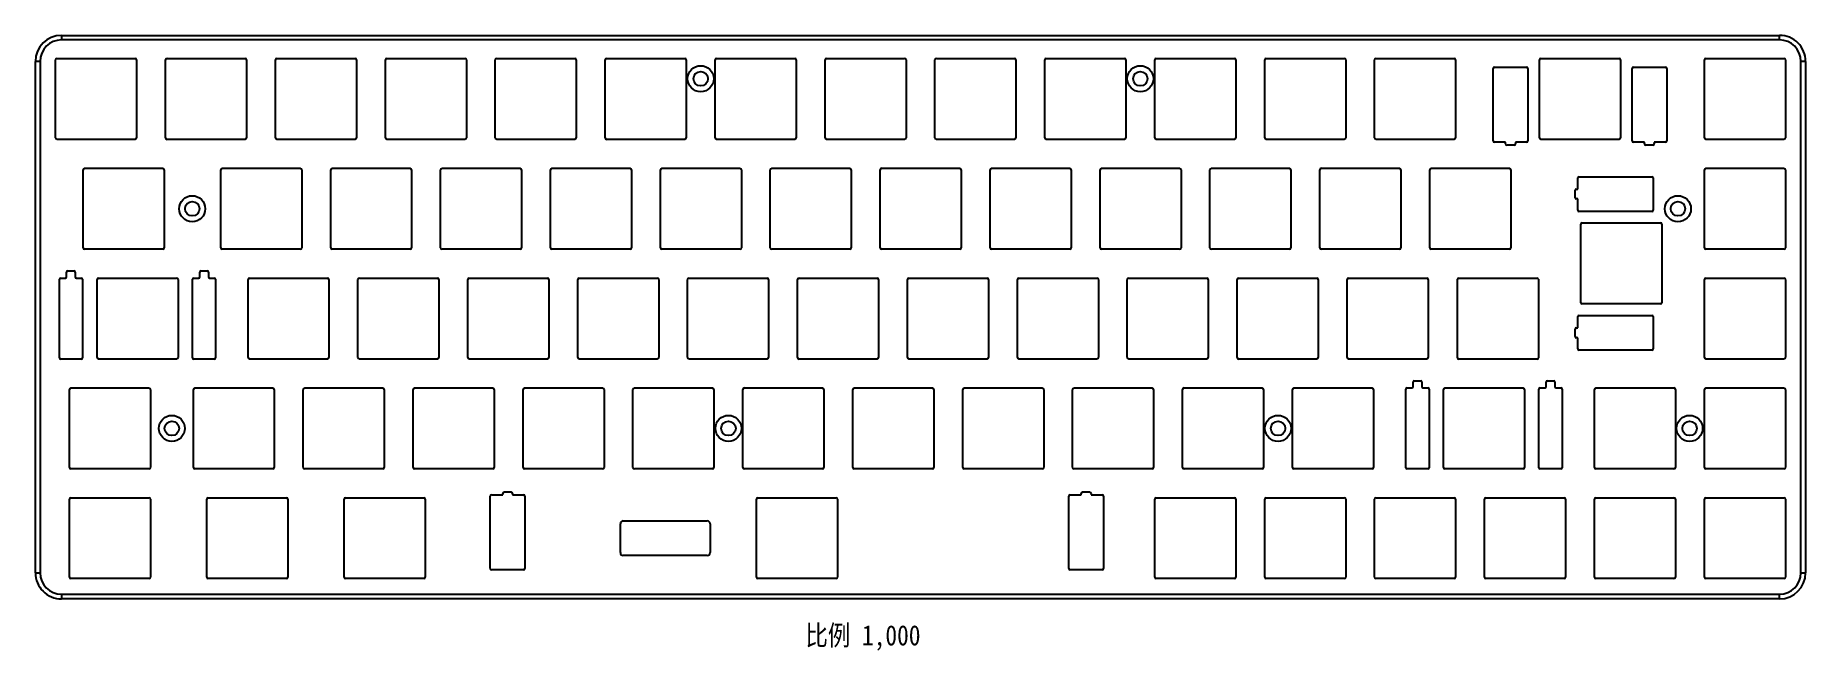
# Model space of a CAD drawing. Header units: millimetres. Extents: x 12 to 318, y 181 to 288.
import ezdxf

# ---------------------------------------------------------------- set-up
doc = ezdxf.new("R2010")
doc.units = ezdxf.units.MM
doc.header["$LTSCALE"] = 30.734
doc.layers.get('0').update_dxf_attribs({"linetype": 'CONTINUOUS'})
doc.styles.get("Standard").update_dxf_attribs({"font": 'txt', "width": 0.85})

msp = doc.modelspace()

# ---------------------------------------------------------------- linework, layer by layer
at = {"color": 7, "linetype": 'Continuous'}
for p, q in [((16.27, 287.64), (16.27, 286.84)), ((16.27, 287.64), (313.27, 287.64)), ((313.27, 286.84), (16.27, 286.84)), ((313.27, 286.84), (313.27, 287.64)), ((12.57, 283.14), (11.77, 283.14)), ((11.77, 194.64), (11.77, 283.13)), ((12.57, 283.14), (12.57, 194.64)), ((15.27, 269.89), (15.27, 283.39)), ((15.52, 283.64), (29.02, 283.64)), ((29.27, 283.39), (29.27, 269.89)), ((34.27, 269.89), (34.27, 283.39)), ((34.52, 283.64), (48.02, 283.64)), ((48.27, 283.39), (48.27, 269.89)), ((53.27, 269.89), (53.27, 283.39)), ((53.52, 283.64), (67.02, 283.64)), ((67.27, 283.39), (67.27, 269.89)), ((72.27, 269.89), (72.27, 283.39)), ((72.52, 283.64), (86.02, 283.64)), ((86.27, 283.39), (86.27, 269.89)), ((91.27, 269.89), (91.27, 283.39)), ((91.52, 283.64), (105.02, 283.64)), ((105.27, 283.39), (105.27, 269.89)), ((110.27, 269.89), (110.27, 283.39)), ((110.52, 283.64), (124.02, 283.64)), ((124.27, 283.39), (124.27, 269.89)), ((129.27, 269.89), (129.27, 283.39)), ((129.52, 283.64), (143.02, 283.64)), ((143.27, 283.39), (143.27, 269.89)), ((148.27, 269.89), (148.27, 283.39)), ((148.52, 283.64), (162.02, 283.64)), ((162.27, 283.39), (162.27, 269.89)), ((167.27, 269.89), (167.27, 283.39)), ((167.52, 283.64), (181.02, 283.64)), ((181.27, 283.39), (181.27, 269.89)), ((186.27, 269.89), (186.27, 283.39)), ((186.52, 283.64), (200.02, 283.64)), ((200.27, 283.39), (200.27, 269.89)), ((205.27, 269.89), (205.27, 283.39)), ((205.52, 283.64), (219.02, 283.64)), ((219.27, 283.39), (219.27, 269.89)), ((224.27, 269.89), (224.27, 283.39)), ((224.52, 283.64), (238.02, 283.64)), ((238.27, 283.39), (238.27, 269.89)), ((243.27, 269.89), (243.27, 283.39)), ((243.52, 283.64), (257.02, 283.64)), ((257.27, 283.39), (257.27, 269.89)), ((263.77, 269.39), (263.77, 281.89)), ((264.02, 282.14), (269.52, 282.14)), ((269.77, 281.89), (269.77, 269.39)), ((271.77, 269.89), (271.77, 283.39)), ((272.02, 283.64), (285.52, 283.64)), ((285.77, 283.39), (285.77, 269.89)), ((287.77, 269.39), (287.77, 281.89)), ((288.02, 282.14), (293.52, 282.14)), ((293.77, 281.89), (293.77, 269.39)), ((300.27, 269.89), (300.27, 283.39)), ((300.52, 283.64), (314.02, 283.64)), ((314.27, 283.39), (314.27, 269.89)), ((317.77, 283.14), (316.97, 283.14)), ((316.97, 194.64), (316.97, 283.14)), ((317.77, 283.13), (317.77, 194.64)), ((29.02, 269.64), (15.52, 269.64)), ((48.02, 269.64), (34.52, 269.64)), ((67.02, 269.64), (53.52, 269.64)), ((86.02, 269.64), (72.52, 269.64)), ((105.02, 269.64), (91.52, 269.64)), ((124.02, 269.64), (110.52, 269.64)), ((143.02, 269.64), (129.52, 269.64)), ((162.02, 269.64), (148.52, 269.64)), ((181.02, 269.64), (167.52, 269.64)), ((200.02, 269.64), (186.52, 269.64)), ((219.02, 269.64), (205.52, 269.64)), ((238.02, 269.64), (224.52, 269.64)), ((257.02, 269.64), (243.52, 269.64)), ((285.52, 269.64), (272.02, 269.64)), ((314.02, 269.64), (300.52, 269.64)), ((265.92, 269.14), (264.02, 269.14)), ((265.92, 268.89), (265.92, 269.14)), ((267.37, 268.64), (266.17, 268.64)), ((269.52, 269.14), (267.62, 269.14)), ((267.62, 269.14), (267.62, 268.89)), ((289.92, 269.14), (288.02, 269.14)), ((289.92, 268.89), (289.92, 269.14)), ((291.37, 268.64), (290.17, 268.64)), ((293.52, 269.14), (291.62, 269.14)), ((291.62, 269.14), (291.62, 268.89)), ((20.03, 250.89), (20.03, 264.39)), ((20.28, 264.64), (33.78, 264.64)), ((34.03, 264.39), (34.03, 250.89)), ((43.81, 250.89), (43.81, 264.39)), ((44.06, 264.64), (57.56, 264.64)), ((57.81, 264.39), (57.81, 250.89)), ((62.81, 250.89), (62.81, 264.39)), ((63.06, 264.64), (76.56, 264.64)), ((76.81, 264.39), (76.81, 250.89)), ((81.81, 250.89), (81.81, 264.39)), ((82.06, 264.64), (95.56, 264.64)), ((95.81, 264.39), (95.81, 250.89)), ((100.81, 250.89), (100.81, 264.39)), ((101.06, 264.64), (114.56, 264.64)), ((114.81, 264.39), (114.81, 250.89)), ((119.81, 250.89), (119.81, 264.39)), ((120.06, 264.64), (133.56, 264.64)), ((133.81, 264.39), (133.81, 250.89)), ((138.81, 250.89), (138.81, 264.39)), ((139.06, 264.64), (152.56, 264.64)), ((152.81, 264.39), (152.81, 250.89)), ((157.81, 250.89), (157.81, 264.39)), ((158.06, 264.64), (171.56, 264.64)), ((171.81, 264.39), (171.81, 250.89)), ((176.81, 250.89), (176.81, 264.39)), ((177.06, 264.64), (190.56, 264.64)), ((190.81, 264.39), (190.81, 250.89)), ((195.81, 250.89), (195.81, 264.39)), ((196.06, 264.64), (209.56, 264.64)), ((209.81, 264.39), (209.81, 250.89)), ((214.81, 250.89), (214.81, 264.39)), ((215.06, 264.64), (228.56, 264.64)), ((228.81, 264.39), (228.81, 250.89)), ((233.81, 250.89), (233.81, 264.39)), ((234.06, 264.64), (247.56, 264.64)), ((247.81, 264.39), (247.81, 250.89)), ((252.81, 250.89), (252.81, 264.39)), ((253.06, 264.64), (266.56, 264.64)), ((266.81, 264.39), (266.81, 250.89)), ((278.61, 263.18), (291.21, 263.18)), ((300.27, 250.89), (300.27, 264.39)), ((300.52, 264.64), (314.02, 264.64)), ((314.27, 264.39), (314.27, 250.89)), ((277.91, 259.53), (277.91, 260.83)), ((278.11, 261.03), (278.41, 261.03)), ((278.41, 261.03), (278.41, 262.98)), ((291.41, 262.98), (291.41, 257.38)), ((278.41, 259.33), (278.11, 259.33)), ((278.41, 257.38), (278.41, 259.33)), ((291.21, 257.18), (278.61, 257.18)), ((278.91, 241.38), (278.91, 254.98)), ((279.11, 255.18), (292.71, 255.18)), ((292.91, 254.98), (292.91, 241.38)), ((33.78, 250.64), (20.28, 250.64)), ((57.56, 250.64), (44.06, 250.64)), ((76.56, 250.64), (63.06, 250.64)), ((95.56, 250.64), (82.06, 250.64)), ((114.56, 250.64), (101.06, 250.64)), ((133.56, 250.64), (120.06, 250.64)), ((152.56, 250.64), (139.06, 250.64)), ((171.56, 250.64), (158.06, 250.64)), ((190.56, 250.64), (177.06, 250.64)), ((209.56, 250.64), (196.06, 250.64)), ((228.56, 250.64), (215.06, 250.64)), ((247.56, 250.64), (234.06, 250.64)), ((266.56, 250.64), (253.06, 250.64)), ((314.02, 250.64), (300.52, 250.64)), ((15.92, 231.84), (15.92, 245.44)), ((16.12, 245.64), (16.97, 245.64)), ((17.17, 245.84), (17.17, 246.69)), ((17.37, 246.89), (18.47, 246.89)), ((18.67, 246.69), (18.67, 245.84)), ((18.87, 245.64), (19.72, 245.64)), ((19.92, 245.44), (19.92, 231.84)), ((22.42, 231.89), (22.42, 245.39)), ((22.67, 245.64), (36.17, 245.64)), ((36.42, 245.39), (36.42, 231.89)), ((38.92, 231.84), (38.92, 245.44)), ((39.12, 245.64), (39.97, 245.64)), ((40.17, 245.84), (40.17, 246.69)), ((40.37, 246.89), (41.47, 246.89)), ((41.67, 246.69), (41.67, 245.84)), ((41.87, 245.64), (42.72, 245.64)), ((42.92, 245.44), (42.92, 231.84)), ((48.52, 231.89), (48.52, 245.39)), ((48.77, 245.64), (62.27, 245.64)), ((62.52, 245.39), (62.52, 231.89)), ((67.52, 231.89), (67.52, 245.39)), ((67.77, 245.64), (81.27, 245.64)), ((81.52, 245.39), (81.52, 231.89)), ((86.52, 231.89), (86.52, 245.39)), ((86.77, 245.64), (100.27, 245.64)), ((100.52, 245.39), (100.52, 231.89)), ((105.52, 231.89), (105.52, 245.39)), ((105.77, 245.64), (119.27, 245.64)), ((119.52, 245.39), (119.52, 231.89)), ((124.52, 231.89), (124.52, 245.39)), ((124.77, 245.64), (138.27, 245.64)), ((138.52, 245.39), (138.52, 231.89)), ((143.52, 231.89), (143.52, 245.39)), ((143.77, 245.64), (157.27, 245.64)), ((157.52, 245.39), (157.52, 231.89)), ((162.52, 231.89), (162.52, 245.39)), ((162.77, 245.64), (176.27, 245.64)), ((176.52, 245.39), (176.52, 231.89)), ((181.52, 231.89), (181.52, 245.39)), ((181.77, 245.64), (195.27, 245.64)), ((195.52, 245.39), (195.52, 231.89)), ((200.52, 231.89), (200.52, 245.39)), ((200.77, 245.64), (214.27, 245.64)), ((214.52, 245.39), (214.52, 231.89)), ((219.52, 231.89), (219.52, 245.39)), ((219.77, 245.64), (233.27, 245.64)), ((233.52, 245.39), (233.52, 231.89)), ((238.52, 231.89), (238.52, 245.39)), ((238.77, 245.64), (252.27, 245.64)), ((252.52, 245.39), (252.52, 231.89)), ((257.57, 231.84), (257.57, 245.44)), ((257.77, 245.64), (271.37, 245.64)), ((271.57, 245.44), (271.57, 231.84)), ((300.27, 231.89), (300.27, 245.39)), ((300.52, 245.64), (314.02, 245.64)), ((314.27, 245.39), (314.27, 231.89)), ((278.41, 237.03), (278.41, 238.98)), ((278.61, 239.18), (291.21, 239.18)), ((292.71, 241.18), (279.11, 241.18)), ((291.41, 238.98), (291.41, 233.38)), ((277.91, 235.53), (277.91, 236.83)), ((278.11, 237.03), (278.41, 237.03)), ((278.41, 235.33), (278.11, 235.33)), ((278.41, 233.38), (278.41, 235.33)), ((291.21, 233.18), (278.61, 233.18)), ((19.72, 231.64), (16.12, 231.64)), ((36.17, 231.64), (22.67, 231.64)), ((42.72, 231.64), (39.12, 231.64)), ((62.27, 231.64), (48.77, 231.64)), ((81.27, 231.64), (67.77, 231.64)), ((100.27, 231.64), (86.77, 231.64)), ((119.27, 231.64), (105.77, 231.64)), ((138.27, 231.64), (124.77, 231.64)), ((157.27, 231.64), (143.77, 231.64)), ((176.27, 231.64), (162.77, 231.64)), ((195.27, 231.64), (181.77, 231.64)), ((214.27, 231.64), (200.77, 231.64)), ((233.27, 231.64), (219.77, 231.64)), ((252.27, 231.64), (238.77, 231.64)), ((271.37, 231.64), (257.77, 231.64)), ((314.02, 231.64), (300.52, 231.64)), ((17.9, 226.64), (31.4, 226.64)), ((39.32, 226.64), (52.82, 226.64)), ((58.32, 226.64), (71.82, 226.64)), ((77.32, 226.64), (90.82, 226.64)), ((96.32, 226.64), (109.82, 226.64)), ((115.32, 226.64), (128.82, 226.64)), ((134.32, 226.64), (147.82, 226.64)), ((153.32, 226.64), (166.82, 226.64)), ((172.32, 226.64), (185.82, 226.64)), ((191.32, 226.64), (204.82, 226.64)), ((210.32, 226.64), (223.82, 226.64)), ((229.32, 226.64), (242.82, 226.64)), ((248.88, 226.64), (249.73, 226.64)), ((249.93, 226.84), (249.93, 227.69)), ((250.13, 227.89), (251.23, 227.89)), ((251.43, 227.69), (251.43, 226.84)), ((251.63, 226.64), (252.48, 226.64)), ((255.43, 226.64), (268.93, 226.64)), ((271.88, 226.64), (272.73, 226.64)), ((272.93, 226.84), (272.93, 227.69)), ((273.13, 227.89), (274.23, 227.89)), ((274.43, 227.69), (274.43, 226.84)), ((274.63, 226.64), (275.48, 226.64)), ((281.52, 226.64), (295.02, 226.64)), ((300.52, 226.64), (314.02, 226.64)), ((17.65, 212.89), (17.65, 226.39)), ((31.65, 226.39), (31.65, 212.89)), ((39.07, 212.89), (39.07, 226.39)), ((53.07, 226.39), (53.07, 212.89)), ((58.07, 212.89), (58.07, 226.39)), ((72.07, 226.39), (72.07, 212.89)), ((77.07, 212.89), (77.07, 226.39)), ((91.07, 226.39), (91.07, 212.89)), ((96.07, 212.89), (96.07, 226.39)), ((110.07, 226.39), (110.07, 212.89)), ((115.07, 212.89), (115.07, 226.39)), ((129.07, 226.39), (129.07, 212.89)), ((134.07, 212.89), (134.07, 226.39)), ((148.07, 226.39), (148.07, 212.89)), ((153.07, 212.89), (153.07, 226.39)), ((167.07, 226.39), (167.07, 212.89)), ((172.07, 212.89), (172.07, 226.39)), ((186.07, 226.39), (186.07, 212.89)), ((191.07, 212.89), (191.07, 226.39)), ((205.07, 226.39), (205.07, 212.89)), ((210.07, 212.89), (210.07, 226.39)), ((224.07, 226.39), (224.07, 212.89)), ((229.07, 212.89), (229.07, 226.39)), ((243.07, 226.39), (243.07, 212.89)), ((248.68, 212.84), (248.68, 226.44)), ((252.68, 226.44), (252.68, 212.84)), ((255.18, 212.89), (255.18, 226.39)), ((269.18, 226.39), (269.18, 212.89)), ((271.68, 212.84), (271.68, 226.44)), ((275.68, 226.44), (275.68, 212.84)), ((281.27, 212.89), (281.27, 226.39)), ((295.27, 226.39), (295.27, 212.89)), ((300.27, 212.89), (300.27, 226.39)), ((314.27, 226.39), (314.27, 212.89)), ((31.4, 212.64), (17.9, 212.64)), ((52.82, 212.64), (39.32, 212.64)), ((71.82, 212.64), (58.32, 212.64)), ((90.82, 212.64), (77.32, 212.64)), ((109.82, 212.64), (96.32, 212.64)), ((128.82, 212.64), (115.32, 212.64)), ((147.82, 212.64), (134.32, 212.64)), ((166.82, 212.64), (153.32, 212.64)), ((185.82, 212.64), (172.32, 212.64)), ((204.82, 212.64), (191.32, 212.64)), ((223.82, 212.64), (210.32, 212.64)), ((242.82, 212.64), (229.32, 212.64)), ((252.48, 212.64), (248.88, 212.64)), ((268.93, 212.64), (255.43, 212.64)), ((275.48, 212.64), (271.88, 212.64)), ((295.02, 212.64), (281.52, 212.64)), ((314.02, 212.64), (300.52, 212.64)), ((90.65, 208.14), (92.55, 208.14)), ((92.55, 208.14), (92.55, 208.39)), ((92.8, 208.64), (94, 208.64)), ((94.25, 208.39), (94.25, 208.14)), ((94.25, 208.14), (96.15, 208.14)), ((190.65, 208.14), (192.55, 208.14)), ((192.55, 208.14), (192.55, 208.39)), ((192.8, 208.64), (194, 208.64)), ((194.25, 208.39), (194.25, 208.14)), ((194.25, 208.14), (196.15, 208.14)), ((17.65, 193.89), (17.65, 207.39)), ((17.9, 207.64), (31.4, 207.64)), ((31.65, 207.39), (31.65, 193.89)), ((41.4, 193.89), (41.4, 207.39)), ((41.65, 207.64), (55.15, 207.64)), ((55.4, 207.39), (55.4, 193.89)), ((65.15, 193.89), (65.15, 207.39)), ((65.4, 207.64), (78.9, 207.64)), ((79.15, 207.39), (79.15, 193.89)), ((90.4, 195.39), (90.4, 207.89)), ((96.4, 207.89), (96.4, 195.39)), ((136.4, 193.89), (136.4, 207.39)), ((136.65, 207.64), (150.15, 207.64)), ((150.4, 207.39), (150.4, 193.89)), ((190.4, 195.39), (190.4, 207.89)), ((196.4, 207.89), (196.4, 195.39)), ((205.27, 193.89), (205.27, 207.39)), ((205.52, 207.64), (219.02, 207.64)), ((219.27, 207.39), (219.27, 193.89)), ((224.27, 193.89), (224.27, 207.39)), ((224.52, 207.64), (238.02, 207.64)), ((238.27, 207.39), (238.27, 193.89)), ((243.27, 193.89), (243.27, 207.39)), ((243.52, 207.64), (257.02, 207.64)), ((257.27, 207.39), (257.27, 193.89)), ((262.27, 193.89), (262.27, 207.39)), ((262.52, 207.64), (276.02, 207.64)), ((276.27, 207.39), (276.27, 193.89)), ((281.27, 193.89), (281.27, 207.39)), ((281.52, 207.64), (295.02, 207.64)), ((295.27, 207.39), (295.27, 193.89)), ((300.27, 193.89), (300.27, 207.39)), ((300.52, 207.64), (314.02, 207.64)), ((314.27, 207.39), (314.27, 193.89)), ((112.9, 198.14), (112.9, 203.14)), ((113.4, 203.64), (127.9, 203.64)), ((128.4, 203.14), (128.4, 198.14)), ((127.9, 197.64), (113.4, 197.64)), ((11.77, 194.64), (12.57, 194.64)), ((31.4, 193.64), (17.9, 193.64)), ((55.15, 193.64), (41.65, 193.64)), ((78.9, 193.64), (65.4, 193.64)), ((96.15, 195.14), (90.65, 195.14)), ((150.15, 193.64), (136.65, 193.64)), ((196.15, 195.14), (190.65, 195.14)), ((219.02, 193.64), (205.52, 193.64)), ((238.02, 193.64), (224.52, 193.64)), ((257.02, 193.64), (243.52, 193.64)), ((276.02, 193.64), (262.52, 193.64)), ((295.02, 193.64), (281.52, 193.64)), ((314.02, 193.64), (300.52, 193.64)), ((316.97, 194.64), (317.77, 194.64)), ((16.27, 190.94), (16.27, 190.14)), ((16.27, 190.94), (313.27, 190.94)), ((313.27, 190.14), (16.27, 190.14)), ((313.27, 190.14), (313.27, 190.94))]:
    msp.add_line(p, q, dxfattribs=at)
for centre, radius in [((126.77, 280.14), 2.25), ((202.77, 280.14), 2.25), ((126.77, 280.14), 1.25), ((202.77, 280.14), 1.25), ((38.88, 257.64), 2.25), ((38.88, 257.64), 1.25), ((295.7, 257.64), 2.25), ((295.7, 257.64), 1.25), ((35.36, 219.64), 2.25), ((35.36, 219.64), 1.25), ((131.57, 219.64), 2.25), ((131.57, 219.64), 1.25), ((226.57, 219.64), 2.25), ((226.57, 219.64), 1.25), ((297.72, 219.64), 2.25), ((297.72, 219.64), 1.25)]:
    msp.add_circle(centre, radius, dxfattribs=at)
for centre, radius, start, end in [((16.27, 283.14), 4.5, 90, 180), ((16.27, 283.14), 3.7, 90, 180), ((313.27, 283.14), 4.5, 359.9959, 90), ((313.27, 283.14), 3.7, 0, 90), ((15.52, 283.39), 0.25, 90, 180), ((29.02, 283.39), 0.25, 0, 90), ((34.52, 283.39), 0.25, 90, 180), ((48.02, 283.39), 0.25, 0, 90), ((53.52, 283.39), 0.25, 90, 180), ((67.02, 283.39), 0.25, 0, 90), ((72.52, 283.39), 0.25, 90, 180), ((86.02, 283.39), 0.25, 0, 90), ((91.52, 283.39), 0.25, 90, 180), ((105.02, 283.39), 0.25, 0, 90), ((110.52, 283.39), 0.25, 90, 180), ((124.02, 283.39), 0.25, 0, 90), ((129.52, 283.39), 0.25, 90, 180), ((143.02, 283.39), 0.25, 0, 90), ((148.52, 283.39), 0.25, 90, 180), ((162.02, 283.39), 0.25, 0, 90), ((167.52, 283.39), 0.25, 90, 180), ((181.02, 283.39), 0.25, 0, 90), ((186.52, 283.39), 0.25, 90, 180), ((200.02, 283.39), 0.25, 0, 90), ((205.52, 283.39), 0.25, 90, 180), ((219.02, 283.39), 0.25, 0, 90), ((224.52, 283.39), 0.25, 90, 180), ((238.02, 283.39), 0.25, 0, 90), ((243.52, 283.39), 0.25, 90, 180), ((257.02, 283.39), 0.25, 0, 90), ((264.02, 281.89), 0.25, 90, 180), ((269.52, 281.89), 0.25, 0, 90), ((272.02, 283.39), 0.25, 90, 180), ((285.52, 283.39), 0.25, 0, 90), ((288.02, 281.89), 0.25, 90, 180), ((293.52, 281.89), 0.25, 0, 90), ((300.52, 283.39), 0.25, 90, 180), ((314.02, 283.39), 0.25, 0, 90), ((15.52, 269.89), 0.25, 180, 270), ((29.02, 269.89), 0.25, 270, 360), ((34.52, 269.89), 0.25, 180, 270), ((48.02, 269.89), 0.25, 270, 360), ((53.52, 269.89), 0.25, 180, 270), ((67.02, 269.89), 0.25, 270, 360), ((72.52, 269.89), 0.25, 180, 270), ((86.02, 269.89), 0.25, 270, 360), ((91.52, 269.89), 0.25, 180, 270), ((105.02, 269.89), 0.25, 270, 360), ((110.52, 269.89), 0.25, 180, 270), ((124.02, 269.89), 0.25, 270, 360), ((129.52, 269.89), 0.25, 180, 270), ((143.02, 269.89), 0.25, 270, 360), ((148.52, 269.89), 0.25, 180, 270), ((162.02, 269.89), 0.25, 270, 360), ((167.52, 269.89), 0.25, 180, 270), ((181.02, 269.89), 0.25, 270, 360), ((186.52, 269.89), 0.25, 180, 270), ((200.02, 269.89), 0.25, 270, 360), ((205.52, 269.89), 0.25, 180, 270), ((219.02, 269.89), 0.25, 270, 360), ((224.52, 269.89), 0.25, 180, 270), ((238.02, 269.89), 0.25, 270, 360), ((243.52, 269.89), 0.25, 180, 270), ((257.02, 269.89), 0.25, 270, 360), ((264.02, 269.39), 0.25, 180, 270), ((269.52, 269.39), 0.25, 270, 360), ((272.02, 269.89), 0.25, 180, 270), ((285.52, 269.89), 0.25, 270, 360), ((288.02, 269.39), 0.25, 180, 270), ((293.52, 269.39), 0.25, 270, 360), ((300.52, 269.89), 0.25, 180, 270), ((314.02, 269.89), 0.25, 270, 360), ((266.17, 268.89), 0.25, 180, 270), ((267.37, 268.89), 0.25, 270, 360), ((290.17, 268.89), 0.25, 180, 270), ((291.37, 268.89), 0.25, 270, 360), ((20.28, 264.39), 0.25, 90, 180), ((33.78, 264.39), 0.25, 0, 90), ((44.06, 264.39), 0.25, 90, 180), ((57.56, 264.39), 0.25, 0, 90), ((63.06, 264.39), 0.25, 90, 180), ((76.56, 264.39), 0.25, 0, 90), ((82.06, 264.39), 0.25, 90, 180), ((95.56, 264.39), 0.25, 0, 90), ((101.06, 264.39), 0.25, 90, 180), ((114.56, 264.39), 0.25, 0, 90), ((120.06, 264.39), 0.25, 90, 180), ((133.56, 264.39), 0.25, 0, 90), ((139.06, 264.39), 0.25, 90, 180), ((152.56, 264.39), 0.25, 0, 90), ((158.06, 264.39), 0.25, 90, 180), ((171.56, 264.39), 0.25, 0, 90), ((177.06, 264.39), 0.25, 90, 180), ((190.56, 264.39), 0.25, 0, 90), ((196.06, 264.39), 0.25, 90, 180), ((209.56, 264.39), 0.25, 0, 90), ((215.06, 264.39), 0.25, 90, 180), ((228.56, 264.39), 0.25, 0, 90), ((234.06, 264.39), 0.25, 90, 180), ((247.56, 264.39), 0.25, 0, 90), ((253.06, 264.39), 0.25, 90, 180), ((266.56, 264.39), 0.25, 0, 90), ((278.61, 262.98), 0.2, 90, 180), ((291.21, 262.98), 0.2, 0, 90), ((300.52, 264.39), 0.25, 90, 180), ((314.02, 264.39), 0.25, 0, 90), ((278.11, 260.83), 0.2, 90, 180), ((278.11, 259.53), 0.2, 180, 270), ((278.61, 257.38), 0.2, 180, 270), ((291.21, 257.38), 0.2, 270, 360), ((279.11, 254.98), 0.2, 90, 180), ((292.71, 254.98), 0.2, 0, 90), ((20.28, 250.89), 0.25, 180, 270), ((33.78, 250.89), 0.25, 270, 360), ((44.06, 250.89), 0.25, 180, 270), ((57.56, 250.89), 0.25, 270, 360), ((63.06, 250.89), 0.25, 180, 270), ((76.56, 250.89), 0.25, 270, 360), ((82.06, 250.89), 0.25, 180, 270), ((95.56, 250.89), 0.25, 270, 360), ((101.06, 250.89), 0.25, 180, 270), ((114.56, 250.89), 0.25, 270, 360), ((120.06, 250.89), 0.25, 180, 270), ((133.56, 250.89), 0.25, 270, 360), ((139.06, 250.89), 0.25, 180, 270), ((152.56, 250.89), 0.25, 270, 360), ((158.06, 250.89), 0.25, 180, 270), ((171.56, 250.89), 0.25, 270, 360), ((177.06, 250.89), 0.25, 180, 270), ((190.56, 250.89), 0.25, 270, 360), ((196.06, 250.89), 0.25, 180, 270), ((209.56, 250.89), 0.25, 270, 360), ((215.06, 250.89), 0.25, 180, 270), ((228.56, 250.89), 0.25, 270, 360), ((234.06, 250.89), 0.25, 180, 270), ((247.56, 250.89), 0.25, 270, 360), ((253.06, 250.89), 0.25, 180, 270), ((266.56, 250.89), 0.25, 270, 360), ((300.52, 250.89), 0.25, 180, 270), ((314.02, 250.89), 0.25, 270, 360), ((16.12, 245.44), 0.2, 90, 180), ((16.97, 245.84), 0.2, 270, 360), ((17.37, 246.69), 0.2, 90, 180), ((18.47, 246.69), 0.2, 0, 90), ((18.87, 245.84), 0.2, 180, 270), ((19.72, 245.44), 0.2, 0, 90), ((22.67, 245.39), 0.25, 90, 180), ((36.17, 245.39), 0.25, 0, 90), ((39.12, 245.44), 0.2, 90, 180), ((39.97, 245.84), 0.2, 270, 360), ((40.37, 246.69), 0.2, 90, 180), ((41.47, 246.69), 0.2, 0, 90), ((41.87, 245.84), 0.2, 180, 270), ((42.72, 245.44), 0.2, 0, 90), ((48.77, 245.39), 0.25, 90, 180), ((62.27, 245.39), 0.25, 0, 90), ((67.77, 245.39), 0.25, 90, 180), ((81.27, 245.39), 0.25, 0, 90), ((86.77, 245.39), 0.25, 90, 180), ((100.27, 245.39), 0.25, 0, 90), ((105.77, 245.39), 0.25, 90, 180), ((119.27, 245.39), 0.25, 0, 90), ((124.77, 245.39), 0.25, 90, 180), ((138.27, 245.39), 0.25, 0, 90), ((143.77, 245.39), 0.25, 90, 180), ((157.27, 245.39), 0.25, 0, 90), ((162.77, 245.39), 0.25, 90, 180), ((176.27, 245.39), 0.25, 0, 90), ((181.77, 245.39), 0.25, 90, 180), ((195.27, 245.39), 0.25, 0, 90), ((200.77, 245.39), 0.25, 90, 180), ((214.27, 245.39), 0.25, 0, 90), ((219.77, 245.39), 0.25, 90, 180), ((233.27, 245.39), 0.25, 0, 90), ((238.77, 245.39), 0.25, 90, 180), ((252.27, 245.39), 0.25, 0, 90), ((257.77, 245.44), 0.2, 90, 180), ((271.37, 245.44), 0.2, 0, 90), ((300.52, 245.39), 0.25, 90, 180), ((314.02, 245.39), 0.25, 0, 90), ((278.61, 238.98), 0.2, 90, 180), ((279.11, 241.38), 0.2, 180, 270), ((291.21, 238.98), 0.2, 0, 90), ((292.71, 241.38), 0.2, 270, 360), ((278.11, 236.83), 0.2, 90, 180), ((278.11, 235.53), 0.2, 180, 270), ((278.61, 233.38), 0.2, 180, 270), ((291.21, 233.38), 0.2, 270, 360), ((16.12, 231.84), 0.2, 180, 270), ((19.72, 231.84), 0.2, 270, 360), ((22.67, 231.89), 0.25, 180, 270), ((36.17, 231.89), 0.25, 270, 360), ((39.12, 231.84), 0.2, 180, 270), ((42.72, 231.84), 0.2, 270, 360), ((48.77, 231.89), 0.25, 180, 270), ((62.27, 231.89), 0.25, 270, 360), ((67.77, 231.89), 0.25, 180, 270), ((81.27, 231.89), 0.25, 270, 360), ((86.77, 231.89), 0.25, 180, 270), ((100.27, 231.89), 0.25, 270, 360), ((105.77, 231.89), 0.25, 180, 270), ((119.27, 231.89), 0.25, 270, 360), ((124.77, 231.89), 0.25, 180, 270), ((138.27, 231.89), 0.25, 270, 360), ((143.77, 231.89), 0.25, 180, 270), ((157.27, 231.89), 0.25, 270, 360), ((162.77, 231.89), 0.25, 180, 270), ((176.27, 231.89), 0.25, 270, 360), ((181.77, 231.89), 0.25, 180, 270), ((195.27, 231.89), 0.25, 270, 360), ((200.77, 231.89), 0.25, 180, 270), ((214.27, 231.89), 0.25, 270, 360), ((219.77, 231.89), 0.25, 180, 270), ((233.27, 231.89), 0.25, 270, 360), ((238.77, 231.89), 0.25, 180, 270), ((252.27, 231.89), 0.25, 270, 360), ((257.77, 231.84), 0.2, 180, 270), ((271.37, 231.84), 0.2, 270, 360), ((300.52, 231.89), 0.25, 180, 270), ((314.02, 231.89), 0.25, 270, 360), ((17.9, 226.39), 0.25, 90, 180), ((31.4, 226.39), 0.25, 0, 90), ((39.32, 226.39), 0.25, 90, 180), ((52.82, 226.39), 0.25, 0, 90), ((58.32, 226.39), 0.25, 90, 180), ((71.82, 226.39), 0.25, 0, 90), ((77.32, 226.39), 0.25, 90, 180), ((90.82, 226.39), 0.25, 0, 90), ((96.32, 226.39), 0.25, 90, 180), ((109.82, 226.39), 0.25, 0, 90), ((115.32, 226.39), 0.25, 90, 180), ((128.82, 226.39), 0.25, 0, 90), ((134.32, 226.39), 0.25, 90, 180), ((147.82, 226.39), 0.25, 0, 90), ((153.32, 226.39), 0.25, 90, 180), ((166.82, 226.39), 0.25, 0, 90), ((172.32, 226.39), 0.25, 90, 180), ((185.82, 226.39), 0.25, 0, 90), ((191.32, 226.39), 0.25, 90, 180), ((204.82, 226.39), 0.25, 0, 90), ((210.32, 226.39), 0.25, 90, 180), ((223.82, 226.39), 0.25, 0, 90), ((229.32, 226.39), 0.25, 90, 180), ((242.82, 226.39), 0.25, 0, 90), ((248.88, 226.44), 0.2, 90, 180), ((249.73, 226.84), 0.2, 270, 360), ((250.13, 227.69), 0.2, 90, 180), ((251.23, 227.69), 0.2, 0, 90), ((251.63, 226.84), 0.2, 180, 270), ((252.48, 226.44), 0.2, 0, 90), ((255.43, 226.39), 0.25, 90, 180), ((268.93, 226.39), 0.25, 0, 90), ((271.88, 226.44), 0.2, 90, 180), ((272.73, 226.84), 0.2, 270, 360), ((273.13, 227.69), 0.2, 90, 180), ((274.23, 227.69), 0.2, 0, 90), ((274.63, 226.84), 0.2, 180, 270), ((275.48, 226.44), 0.2, 0, 90), ((281.52, 226.39), 0.25, 90, 180), ((295.02, 226.39), 0.25, 0, 90), ((300.52, 226.39), 0.25, 90, 180), ((314.02, 226.39), 0.25, 0, 90), ((17.9, 212.89), 0.25, 180, 270), ((31.4, 212.89), 0.25, 270, 360), ((39.32, 212.89), 0.25, 180, 270), ((52.82, 212.89), 0.25, 270, 360), ((58.32, 212.89), 0.25, 180, 270), ((71.82, 212.89), 0.25, 270, 360), ((77.32, 212.89), 0.25, 180, 270), ((90.82, 212.89), 0.25, 270, 360), ((96.32, 212.89), 0.25, 180, 270), ((109.82, 212.89), 0.25, 270, 360), ((115.32, 212.89), 0.25, 180, 270), ((128.82, 212.89), 0.25, 270, 360), ((134.32, 212.89), 0.25, 180, 270), ((147.82, 212.89), 0.25, 270, 360), ((153.32, 212.89), 0.25, 180, 270), ((166.82, 212.89), 0.25, 270, 360), ((172.32, 212.89), 0.25, 180, 270), ((185.82, 212.89), 0.25, 270, 360), ((191.32, 212.89), 0.25, 180, 270), ((204.82, 212.89), 0.25, 270, 360), ((210.32, 212.89), 0.25, 180, 270), ((223.82, 212.89), 0.25, 270, 360), ((229.32, 212.89), 0.25, 180, 270), ((242.82, 212.89), 0.25, 270, 360), ((248.88, 212.84), 0.2, 180, 270), ((252.48, 212.84), 0.2, 270, 360), ((255.43, 212.89), 0.25, 180, 270), ((268.93, 212.89), 0.25, 270, 360), ((271.88, 212.84), 0.2, 180, 270), ((275.48, 212.84), 0.2, 270, 360), ((281.52, 212.89), 0.25, 180, 270), ((295.02, 212.89), 0.25, 270, 360), ((300.52, 212.89), 0.25, 180, 270), ((314.02, 212.89), 0.25, 270, 360), ((90.65, 207.89), 0.25, 90, 180), ((92.8, 208.39), 0.25, 90, 180), ((94, 208.39), 0.25, 0, 90), ((96.15, 207.89), 0.25, 0, 90), ((190.65, 207.89), 0.25, 90, 180), ((192.8, 208.39), 0.25, 90, 180), ((194, 208.39), 0.25, 0, 90), ((196.15, 207.89), 0.25, 0, 90), ((17.9, 207.39), 0.25, 90, 180), ((31.4, 207.39), 0.25, 0, 90), ((41.65, 207.39), 0.25, 90, 180), ((55.15, 207.39), 0.25, 0, 90), ((65.4, 207.39), 0.25, 90, 180), ((78.9, 207.39), 0.25, 0, 90), ((136.65, 207.39), 0.25, 90, 180), ((150.15, 207.39), 0.25, 0, 90), ((205.52, 207.39), 0.25, 90, 180), ((219.02, 207.39), 0.25, 0, 90), ((224.52, 207.39), 0.25, 90, 180), ((238.02, 207.39), 0.25, 0, 90), ((243.52, 207.39), 0.25, 90, 180), ((257.02, 207.39), 0.25, 0, 90), ((262.52, 207.39), 0.25, 90, 180), ((276.02, 207.39), 0.25, 0, 90), ((281.52, 207.39), 0.25, 90, 180), ((295.02, 207.39), 0.25, 0, 90), ((300.52, 207.39), 0.25, 90, 180), ((314.02, 207.39), 0.25, 0, 90), ((113.4, 203.14), 0.5, 90, 180), ((127.9, 203.14), 0.5, 0, 90), ((113.4, 198.14), 0.5, 180, 270), ((127.9, 198.14), 0.5, 270, 360), ((16.27, 194.64), 4.5, 179.9959, 270), ((16.27, 194.64), 3.7, 180, 270), ((17.9, 193.89), 0.25, 180, 270), ((31.4, 193.89), 0.25, 270, 360), ((41.65, 193.89), 0.25, 180, 270), ((55.15, 193.89), 0.25, 270, 360), ((65.4, 193.89), 0.25, 180, 270), ((78.9, 193.89), 0.25, 270, 360), ((90.65, 195.39), 0.25, 180, 270), ((96.15, 195.39), 0.25, 270, 360), ((136.65, 193.89), 0.25, 180, 270), ((150.15, 193.89), 0.25, 270, 360), ((190.65, 195.39), 0.25, 180, 270), ((196.15, 195.39), 0.25, 270, 360), ((205.52, 193.89), 0.25, 180, 270), ((219.02, 193.89), 0.25, 270, 360), ((224.52, 193.89), 0.25, 180, 270), ((238.02, 193.89), 0.25, 270, 360), ((243.52, 193.89), 0.25, 180, 270), ((257.02, 193.89), 0.25, 270, 360), ((262.52, 193.89), 0.25, 180, 270), ((276.02, 193.89), 0.25, 270, 360), ((281.52, 193.89), 0.25, 180, 270), ((295.02, 193.89), 0.25, 270, 360), ((300.52, 193.89), 0.25, 180, 270), ((313.27, 194.64), 4.5, 270.004, 360), ((313.27, 194.64), 3.7, 270, 360), ((314.02, 193.89), 0.25, 270, 360)]:
    msp.add_arc(centre, radius, start, end, dxfattribs=at)

# ---------------------------------------------------------------- texts
at = {"color": 2, "linetype": 'Continuous', "insert": (164.77, 185.59), "char_height": 3.5, "width": 35.7, "attachment_point": 3, "line_spacing_factor": 0.9}
msp.add_mtext('比例 1,000', dxfattribs=at)

doc.saveas('drawing.dxf')
